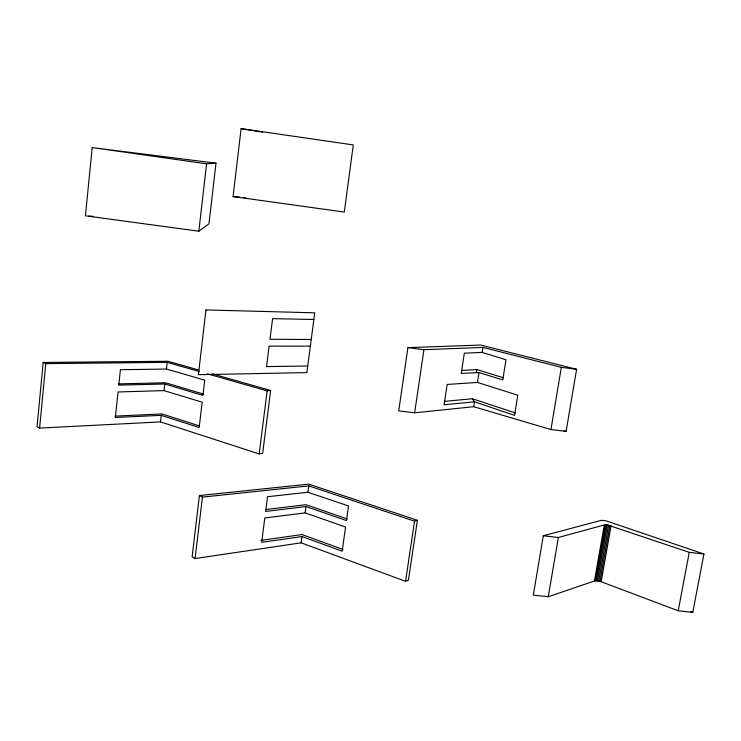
<?xml version="1.0" encoding="UTF-8"?>
<svg xmlns="http://www.w3.org/2000/svg" width="741" height="741" viewBox="0 0 741 741"><rect width="100%" height="100%" fill="white"/><g stroke="black" fill="none" stroke-linecap="round" stroke-linejoin="round"><path stroke-width="1.11" d="M198.847 370.055L167.92 361.256L43.182 362.451L37.05 426.714L39.606 428.085L160.51 421.916L259.174 453.927L262.666 453.288L270.65 390.479L212.102 373.825M39.606 428.085L45.775 363.627L43.182 362.451M92.19 147.579L85.428 215.807L198.838 231.229L208.971 223.819L216.001 163.187L92.19 147.579L206.572 163.807L216.001 163.187M160.51 421.916L161.242 415.349L115.337 417.489L118.041 391.98L164.02 390.609L202.163 402.196L199.181 427.492L161.242 415.349M164.02 390.609L164.771 383.986L118.773 385.144L120.403 369.722L166.447 369.037L204.757 380.133L202.96 395.425L164.771 383.986M166.447 369.037L167.197 362.368L45.775 363.627M198.838 231.229L206.572 163.807M233.054 196.56L241.121 128.638L353.29 144.93L344.296 212.065L233.054 196.56L239.834 197.199M199.412 495.544L192.123 556.787L195.096 558.538L301.142 542.829L405.559 581.305L408.411 580.203L417.405 520.302L308.738 484.142L199.412 495.544L202.432 497.118L308.784 485.883L414.562 521.173L417.405 520.302M195.096 558.538L202.432 497.118M259.174 453.927L267.158 390.887L270.65 390.479M301.142 542.829L301.995 536.549L342.175 551.202L345.556 527.036L305.162 512.883L264.806 517.968L261.675 542.329L301.995 536.549M305.162 512.883L306.014 506.548L346.464 520.562L348.511 505.955L307.932 492.256L267.538 496.711L265.649 511.438L306.014 506.548M307.932 492.256L308.784 485.883M407.921 347.64L398.732 410.857L414.636 412.811L473.712 406.707L550.961 429.558L566.105 431.419L576.6 369.296L480.622 345.047L407.921 347.64L423.945 349.696L482.937 347.427L561.335 367.341L576.6 369.296M414.636 412.811L423.945 349.696M405.559 581.305L414.562 521.173M476.343 372.64L476.824 369.555L503.63 377.817M473.712 406.707L474.481 401.798L472.295 398.76L444.702 401.363M477.491 382.439L517.792 395.194L514.532 415.368L474.481 401.798L444.091 404.781L447.166 384.449L477.491 382.439L479.029 372.556L502.768 379.911L505.964 359.774L482.159 352.41L464.348 353.188L461.254 373.418L479.029 372.556M482.159 352.41L482.937 347.427M550.961 429.558L561.335 367.341M543.292 535.78L533.316 595.116L548.275 596.737L594.449 581L597.45 580.861L601.155 581.731L678.21 610.788L692.789 612.362L703.95 554.009L607.342 521.284A4.983 1.269 11.2 0 0 600.673 520.515L543.292 535.78L558.362 537.494L604.341 524.934L607.351 524.887L689.269 552.341L703.95 554.009M548.275 596.737L558.362 537.494M594.449 581L604.341 524.934M595.245 580.833L605.138 524.813M596.264 580.787L606.157 524.795M597.45 580.861L607.351 524.887M598.719 581.055L608.63 525.082M599.978 581.352L609.908 525.36M601.155 581.731L611.093 525.712M678.21 610.788L689.269 552.341M260.906 540.384L301.976 534.557L343 549.461M266 509.493L305.977 504.714L347.27 518.969M476.824 369.555L461.624 370.509M114.957 416.099L161.992 413.95L199.459 425.908M118.375 383.903L165.502 382.754L203.312 394.045M307.728 366.008L266.547 366.6L269.131 346.112L310.349 346.149M311.22 339.508L269.993 339.267L272.595 318.63L313.86 319.501M88.892 216.029L93.505 216.326M243.233 197.523L245.493 197.736M241.121 128.638L262.62 132.176M167.197 362.368L199.412 371.556M207.184 373.779L267.158 390.887M563.91 430.771L566.105 431.419M472.295 398.76L515.338 412.913M690.621 611.557L692.789 612.362M205.961 309.933L198.384 374.696L306.857 372.603L314.74 312.813L205.961 309.933"/></g></svg>
